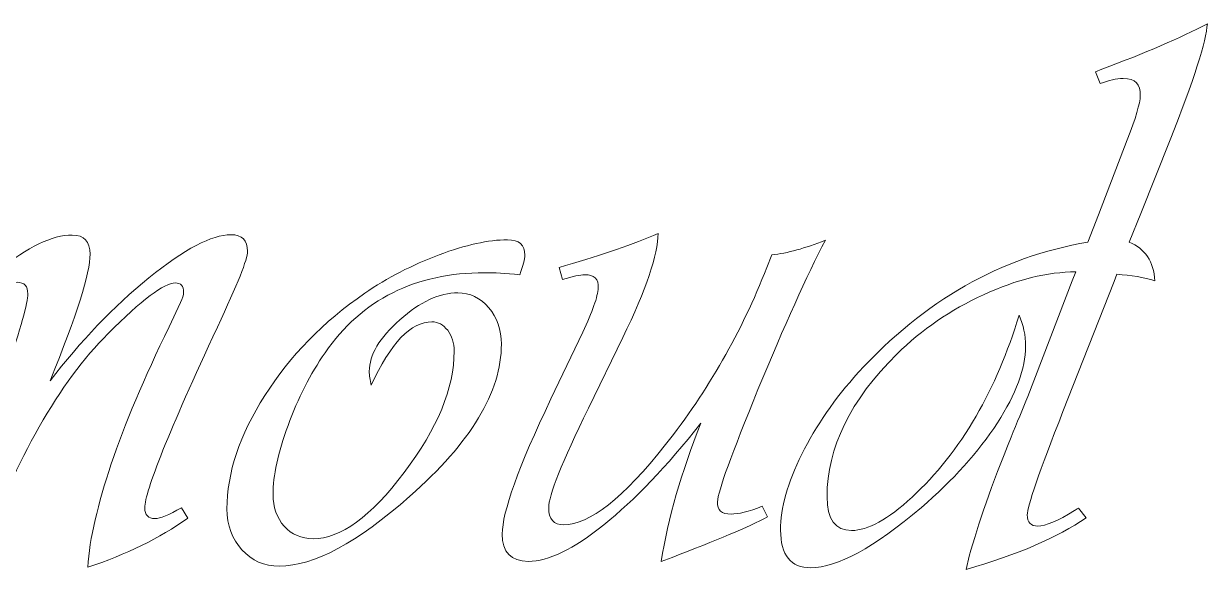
# Model space of a CAD drawing. Extents: x 881.8 to 935.3, y 310 to 354.
# Drawn here: x 924.7445 to 924.9872, y 315.9064 to 316.0183 of the extents above; entities that cross this region are included whole.
import ezdxf

# ---------------------------------------------------------------- set-up
doc = ezdxf.new("R2010")
doc.units = 0
doc.header["$MEASUREMENT"] = 0
doc.layers.add('Dim', color=142, linetype='CONTINUOUS', lineweight=0)
doc.layers.add('UG-Khartosha', color=11, linetype='CONTINUOUS', lineweight=20)

# ---------------------------------------------------------------- blocks, each defined once
blk = doc.blocks.new('fghty')
at = {"layer": 'UG-Khartosha'}
for points, knots in [([(-278.46735, -81.60847), (-278.46782, -81.61599), (-278.47312, -81.63265), (-278.48337, -81.65852), (-278.48337, -81.65852), (-278.48337, -81.65852), (-278.49601, -81.69021), (-278.49601, -81.69021), (-278.49601, -81.69021), (-278.49601, -81.69021), (-278.50097, -81.7025), (-278.50097, -81.7025), (-278.50097, -81.7025), (-278.49415, -81.70524), (-278.49042, -81.71083), (-278.4899, -81.71922), (-278.4899, -81.71922), (-278.49468, -81.71765), (-278.50009, -81.71672), (-278.50627, -81.71637), (-278.50627, -81.71637), (-278.50627, -81.71637), (-278.50743, -81.7194), (-278.50743, -81.7194), (-278.50743, -81.7194), (-278.50743, -81.7194), (-278.52946, -81.77538), (-278.52946, -81.77538), (-278.52946, -81.77538), (-278.53971, -81.80149), (-278.54484, -81.81628), (-278.54484, -81.81995), (-278.54484, -81.81995), (-278.54484, -81.82316), (-278.54332, -81.82473), (-278.54024, -81.82473), (-278.54024, -81.82473), (-278.53703, -81.82473), (-278.53179, -81.82252), (-278.52451, -81.81809), (-278.52451, -81.81809), (-278.52415, -81.81786), (-278.52363, -81.8175), (-278.52282, -81.81704), (-278.52282, -81.81704), (-278.52282, -81.81704), (-278.51955, -81.82117), (-278.51955, -81.82117), (-278.51955, -81.82117), (-278.53185, -81.82968), (-278.54903, -81.83708), (-278.57111, -81.84337), (-278.57111, -81.84337), (-278.57111, -81.84337), (-278.56977, -81.83772), (-278.56977, -81.83772), (-278.56977, -81.83772), (-278.5661, -81.82409), (-278.56016, -81.80702), (-278.55183, -81.78651), (-278.55183, -81.78651), (-278.54921, -81.78022), (-278.54682, -81.77439), (-278.54466, -81.76892), (-278.54466, -81.76892), (-278.54466, -81.76892), (-278.52555, -81.71911), (-278.52555, -81.71911), (-278.52555, -81.71911), (-278.52555, -81.71911), (-278.52387, -81.71532), (-278.52387, -81.71532), (-278.52387, -81.71532), (-278.53616, -81.71532), (-278.54938, -81.71858), (-278.5636, -81.72516), (-278.5636, -81.72516), (-278.57781, -81.73169), (-278.59028, -81.7402), (-278.60094, -81.75068), (-278.60094, -81.75068), (-278.62098, -81.77061), (-278.631, -81.79106), (-278.631, -81.81215), (-278.631, -81.81215), (-278.631, -81.82182), (-278.62745, -81.82665), (-278.6204, -81.82665), (-278.6204, -81.82665), (-278.61347, -81.82665), (-278.60479, -81.82188), (-278.59442, -81.81232), (-278.59442, -81.81232), (-278.58399, -81.80276), (-278.57478, -81.79111), (-278.56686, -81.77748), (-278.56686, -81.77748), (-278.55934, -81.76449), (-278.55317, -81.74998), (-278.54839, -81.7339), (-278.54839, -81.7339), (-278.54647, -81.73816), (-278.54554, -81.74264), (-278.54554, -81.74742), (-278.54554, -81.74742), (-278.54554, -81.75686), (-278.54962, -81.76787), (-278.55771, -81.78033), (-278.55771, -81.78033), (-278.56587, -81.79286), (-278.57676, -81.80498), (-278.5904, -81.81675), (-278.5904, -81.81675), (-278.61079, -81.83405), (-278.62663, -81.84267), (-278.63799, -81.84267), (-278.63799, -81.84267), (-278.64668, -81.84267), (-278.65099, -81.83726), (-278.65099, -81.82648), (-278.65099, -81.82648), (-278.65099, -81.81698), (-278.64796, -81.80615), (-278.64184, -81.79385), (-278.64184, -81.79385), (-278.63578, -81.78156), (-278.62768, -81.76985), (-278.61754, -81.75866), (-278.61754, -81.75866), (-278.58923, -81.72761), (-278.55625, -81.70891), (-278.51874, -81.7025), (-278.51874, -81.7025), (-278.51874, -81.7025), (-278.51413, -81.69073), (-278.51413, -81.69073), (-278.51413, -81.69073), (-278.51413, -81.69073), (-278.50184, -81.65852), (-278.50184, -81.65852), (-278.50184, -81.65852), (-278.49817, -81.64919), (-278.49631, -81.64279), (-278.49619, -81.6394), (-278.49619, -81.6394), (-278.49596, -81.63451), (-278.4984, -81.63206), (-278.50353, -81.63206), (-278.50353, -81.63206), (-278.5065, -81.63206), (-278.50977, -81.63282), (-278.51344, -81.63428), (-278.51344, -81.63428), (-278.51344, -81.63428), (-278.51548, -81.62915), (-278.51548, -81.62915), (-278.51548, -81.62915), (-278.51548, -81.62915), (-278.51274, -81.6281), (-278.51274, -81.6281), (-278.51274, -81.6281), (-278.49421, -81.62117), (-278.47906, -81.61465), (-278.46735, -81.60847)], [0, 0, 0, 0, 0.02439, 0.02439, 0.02439, 0.02439, 0.04878, 0.04878, 0.04878, 0.04878, 0.073171, 0.073171, 0.073171, 0.073171, 0.097561, 0.097561, 0.097561, 0.097561, 0.121951, 0.121951, 0.121951, 0.121951, 0.146341, 0.146341, 0.146341, 0.146341, 0.170732, 0.170732, 0.170732, 0.170732, 0.195122, 0.195122, 0.195122, 0.195122, 0.219512, 0.219512, 0.219512, 0.219512, 0.243902, 0.243902, 0.243902, 0.243902, 0.268293, 0.268293, 0.268293, 0.268293, 0.292683, 0.292683, 0.292683, 0.292683, 0.317073, 0.317073, 0.317073, 0.317073, 0.341463, 0.341463, 0.341463, 0.341463, 0.365854, 0.365854, 0.365854, 0.365854, 0.390244, 0.390244, 0.390244, 0.390244, 0.414634, 0.414634, 0.414634, 0.414634, 0.439024, 0.439024, 0.439024, 0.439024, 0.463415, 0.463415, 0.463415, 0.463415, 0.487805, 0.487805, 0.487805, 0.487805, 0.512195, 0.512195, 0.512195, 0.512195, 0.536585, 0.536585, 0.536585, 0.536585, 0.560976, 0.560976, 0.560976, 0.560976, 0.585366, 0.585366, 0.585366, 0.585366, 0.609756, 0.609756, 0.609756, 0.609756, 0.634146, 0.634146, 0.634146, 0.634146, 0.658537, 0.658537, 0.658537, 0.658537, 0.682927, 0.682927, 0.682927, 0.682927, 0.707317, 0.707317, 0.707317, 0.707317, 0.731707, 0.731707, 0.731707, 0.731707, 0.756098, 0.756098, 0.756098, 0.756098, 0.780488, 0.780488, 0.780488, 0.780488, 0.804878, 0.804878, 0.804878, 0.804878, 0.829268, 0.829268, 0.829268, 0.829268, 0.853659, 0.853659, 0.853659, 0.853659, 0.878049, 0.878049, 0.878049, 0.878049, 0.902439, 0.902439, 0.902439, 0.902439, 0.926829, 0.926829, 0.926829, 0.926829, 0.95122, 0.95122, 0.95122, 0.95122, 0.97561, 0.97561, 0.97561, 0.97561, 1, 1, 1, 1]), ([(-278.90884, -81.81686), (-278.90884, -81.81686), (-278.9061, -81.82135), (-278.9061, -81.82135), (-278.9061, -81.82135), (-278.91822, -81.82997), (-278.93255, -81.83702), (-278.94916, -81.8425), (-278.94916, -81.8425), (-278.94735, -81.81768), (-278.93564, -81.78319), (-278.91414, -81.73903), (-278.91414, -81.73903), (-278.91414, -81.73903), (-278.90919, -81.72848), (-278.90919, -81.72848), (-278.90919, -81.72848), (-278.90832, -81.72674), (-278.90785, -81.72534), (-278.90785, -81.72417), (-278.90785, -81.72417), (-278.90785, -81.72144), (-278.90907, -81.72009), (-278.91146, -81.72009), (-278.91146, -81.72009), (-278.9163, -81.72009), (-278.92597, -81.72738), (-278.94042, -81.74194), (-278.94042, -81.74194), (-278.9509, -81.75243), (-278.96081, -81.76577), (-278.97007, -81.78208), (-278.97007, -81.78208), (-278.97933, -81.79834), (-278.98685, -81.81529), (-278.99268, -81.83295), (-278.99268, -81.83295), (-278.99938, -81.83463), (-279.00742, -81.83784), (-279.01674, -81.8425), (-279.01674, -81.8425), (-279.01674, -81.8425), (-279.01487, -81.83772), (-279.01487, -81.83772), (-279.01487, -81.83772), (-279.01487, -81.83772), (-279.00462, -81.81261), (-279.00462, -81.81261), (-279.00462, -81.81261), (-278.9971, -81.79409), (-278.99029, -81.77579), (-278.98411, -81.75767), (-278.98411, -81.75767), (-278.978, -81.73961), (-278.97491, -81.7286), (-278.97491, -81.72476), (-278.97491, -81.72476), (-278.97491, -81.72144), (-278.97642, -81.7198), (-278.97951, -81.7198), (-278.97951, -81.7198), (-278.98341, -81.7198), (-278.98982, -81.72441), (-278.9988, -81.73355), (-278.9988, -81.73355), (-279.00782, -81.7427), (-279.01616, -81.75319), (-279.02391, -81.76501), (-279.02391, -81.76501), (-279.0373, -81.78576), (-279.04901, -81.80865), (-279.05892, -81.83382), (-279.05892, -81.83382), (-279.06037, -81.83422), (-279.06125, -81.83452), (-279.06148, -81.83463), (-279.06148, -81.83463), (-279.06148, -81.83463), (-279.07051, -81.8379), (-279.07051, -81.8379), (-279.07051, -81.8379), (-279.07412, -81.83912), (-279.07791, -81.84057), (-279.08176, -81.84215), (-279.08176, -81.84215), (-279.07902, -81.83638), (-279.07372, -81.82385), (-279.06573, -81.80463), (-279.06573, -81.80463), (-279.06573, -81.80463), (-279.05239, -81.77253), (-279.05239, -81.77253), (-279.05239, -81.77253), (-279.04243, -81.74818), (-279.03725, -81.73297), (-279.03689, -81.72691), (-279.03689, -81.72691), (-279.03666, -81.72284), (-279.03829, -81.7208), (-279.04185, -81.7208), (-279.04185, -81.7208), (-279.04412, -81.7208), (-279.0475, -81.72184), (-279.05204, -81.72388), (-279.05204, -81.72388), (-279.05204, -81.72388), (-279.05414, -81.71841), (-279.05414, -81.71841), (-279.05414, -81.71841), (-279.04423, -81.7145), (-279.03148, -81.70775), (-279.01586, -81.69807), (-279.01586, -81.69807), (-279.01586, -81.69807), (-279.01213, -81.69569), (-279.01213, -81.69569), (-279.01213, -81.69569), (-279.01178, -81.69831), (-279.01161, -81.70052), (-279.01161, -81.70233), (-279.01161, -81.70233), (-279.01161, -81.712), (-279.01755, -81.73128), (-279.02938, -81.76006), (-279.02938, -81.76006), (-278.99775, -81.71969), (-278.97322, -81.69947), (-278.9558, -81.69947), (-278.9558, -81.69947), (-278.95067, -81.69947), (-278.94811, -81.70221), (-278.94811, -81.70769), (-278.94811, -81.70769), (-278.94811, -81.71584), (-278.95388, -81.73408), (-278.96535, -81.76228), (-278.96535, -81.76228), (-278.95225, -81.74509), (-278.93809, -81.73029), (-278.92277, -81.71788), (-278.92277, -81.71788), (-278.90744, -81.70547), (-278.89573, -81.6993), (-278.88752, -81.6993), (-278.88752, -81.6993), (-278.88274, -81.6993), (-278.88035, -81.70168), (-278.88035, -81.70646), (-278.88035, -81.70646), (-278.88035, -81.70978), (-278.88466, -81.72062), (-278.89334, -81.73909), (-278.89334, -81.73909), (-278.91414, -81.78377), (-278.92457, -81.80976), (-278.92457, -81.81692), (-278.92457, -81.81692), (-278.92457, -81.82001), (-278.92311, -81.82153), (-278.92015, -81.82153), (-278.92015, -81.82153), (-278.91799, -81.82153), (-278.9142, -81.81995), (-278.90884, -81.81686)], [0, 0, 0, 0, 0.02439, 0.02439, 0.02439, 0.02439, 0.04878, 0.04878, 0.04878, 0.04878, 0.073171, 0.073171, 0.073171, 0.073171, 0.097561, 0.097561, 0.097561, 0.097561, 0.121951, 0.121951, 0.121951, 0.121951, 0.146341, 0.146341, 0.146341, 0.146341, 0.170732, 0.170732, 0.170732, 0.170732, 0.195122, 0.195122, 0.195122, 0.195122, 0.219512, 0.219512, 0.219512, 0.219512, 0.243902, 0.243902, 0.243902, 0.243902, 0.268293, 0.268293, 0.268293, 0.268293, 0.292683, 0.292683, 0.292683, 0.292683, 0.317073, 0.317073, 0.317073, 0.317073, 0.341463, 0.341463, 0.341463, 0.341463, 0.365854, 0.365854, 0.365854, 0.365854, 0.390244, 0.390244, 0.390244, 0.390244, 0.414634, 0.414634, 0.414634, 0.414634, 0.439024, 0.439024, 0.439024, 0.439024, 0.463415, 0.463415, 0.463415, 0.463415, 0.487805, 0.487805, 0.487805, 0.487805, 0.512195, 0.512195, 0.512195, 0.512195, 0.536585, 0.536585, 0.536585, 0.536585, 0.560976, 0.560976, 0.560976, 0.560976, 0.585366, 0.585366, 0.585366, 0.585366, 0.609756, 0.609756, 0.609756, 0.609756, 0.634146, 0.634146, 0.634146, 0.634146, 0.658537, 0.658537, 0.658537, 0.658537, 0.682927, 0.682927, 0.682927, 0.682927, 0.707317, 0.707317, 0.707317, 0.707317, 0.731707, 0.731707, 0.731707, 0.731707, 0.756098, 0.756098, 0.756098, 0.756098, 0.780488, 0.780488, 0.780488, 0.780488, 0.804878, 0.804878, 0.804878, 0.804878, 0.829268, 0.829268, 0.829268, 0.829268, 0.853659, 0.853659, 0.853659, 0.853659, 0.878049, 0.878049, 0.878049, 0.878049, 0.902439, 0.902439, 0.902439, 0.902439, 0.926829, 0.926829, 0.926829, 0.926829, 0.95122, 0.95122, 0.95122, 0.95122, 0.97561, 0.97561, 0.97561, 0.97561, 1, 1, 1, 1]), ([(-278.6317, -81.70168), (-278.63962, -81.71689), (-278.64935, -81.73839), (-278.66071, -81.766), (-278.66071, -81.766), (-278.67207, -81.79368), (-278.6779, -81.80976), (-278.67814, -81.8143), (-278.67814, -81.8143), (-278.67825, -81.81786), (-278.67633, -81.8196), (-278.67231, -81.8196), (-278.67231, -81.8196), (-278.66922, -81.8196), (-278.66473, -81.81849), (-278.65885, -81.81622), (-278.65885, -81.81622), (-278.65885, -81.81622), (-278.65658, -81.82083), (-278.65658, -81.82083), (-278.65658, -81.82083), (-278.66491, -81.82514), (-278.6786, -81.83096), (-278.69771, -81.83825), (-278.69771, -81.83825), (-278.69771, -81.83825), (-278.70237, -81.83993), (-278.70237, -81.83993), (-278.70237, -81.83993), (-278.6994, -81.82141), (-278.69369, -81.8016), (-278.6853, -81.78051), (-278.6853, -81.78051), (-278.69998, -81.79909), (-278.71385, -81.8136), (-278.72701, -81.82415), (-278.72701, -81.82415), (-278.74012, -81.83469), (-278.75096, -81.83993), (-278.75952, -81.83993), (-278.75952, -81.83993), (-278.76704, -81.83993), (-278.77076, -81.83603), (-278.77076, -81.82817), (-278.77076, -81.82817), (-278.77076, -81.81873), (-278.76377, -81.79933), (-278.74979, -81.76997), (-278.74979, -81.76997), (-278.74979, -81.76997), (-278.7361, -81.7413), (-278.7361, -81.7413), (-278.7361, -81.7413), (-278.73191, -81.73239), (-278.72969, -81.72604), (-278.72946, -81.72219), (-278.72946, -81.72219), (-278.72923, -81.71841), (-278.73115, -81.71654), (-278.73529, -81.71654), (-278.73529, -81.71654), (-278.73709, -81.71654), (-278.7403, -81.71724), (-278.74484, -81.71858), (-278.74484, -81.71858), (-278.74484, -81.71858), (-278.74624, -81.71346), (-278.74624, -81.71346), (-278.74624, -81.71346), (-278.74624, -81.71346), (-278.7435, -81.71258), (-278.7435, -81.71258), (-278.7435, -81.71258), (-278.72754, -81.70792), (-278.71431, -81.70332), (-278.70371, -81.69877), (-278.70371, -81.69877), (-278.70371, -81.70786), (-278.70878, -81.72284), (-278.71892, -81.74363), (-278.71892, -81.74363), (-278.71892, -81.74363), (-278.73371, -81.77404), (-278.73371, -81.77404), (-278.73371, -81.77404), (-278.74507, -81.79735), (-278.75078, -81.81162), (-278.75078, -81.81686), (-278.75078, -81.81686), (-278.75078, -81.82176), (-278.74863, -81.8242), (-278.74432, -81.8242), (-278.74432, -81.8242), (-278.73325, -81.8242), (-278.71862, -81.81267), (-278.70045, -81.78966), (-278.70045, -81.78966), (-278.68227, -81.76659), (-278.66776, -81.74119), (-278.65693, -81.71346), (-278.65693, -81.71346), (-278.65693, -81.71346), (-278.65471, -81.70798), (-278.65471, -81.70798), (-278.65471, -81.70798), (-278.64813, -81.70728), (-278.64044, -81.70518), (-278.6317, -81.70168)], [0, 0, 0, 0, 0.037037, 0.037037, 0.037037, 0.037037, 0.074074, 0.074074, 0.074074, 0.074074, 0.111111, 0.111111, 0.111111, 0.111111, 0.148148, 0.148148, 0.148148, 0.148148, 0.185185, 0.185185, 0.185185, 0.185185, 0.222222, 0.222222, 0.222222, 0.222222, 0.259259, 0.259259, 0.259259, 0.259259, 0.296296, 0.296296, 0.296296, 0.296296, 0.333333, 0.333333, 0.333333, 0.333333, 0.37037, 0.37037, 0.37037, 0.37037, 0.407407, 0.407407, 0.407407, 0.407407, 0.444444, 0.444444, 0.444444, 0.444444, 0.481481, 0.481481, 0.481481, 0.481481, 0.518519, 0.518519, 0.518519, 0.518519, 0.555556, 0.555556, 0.555556, 0.555556, 0.592593, 0.592593, 0.592593, 0.592593, 0.62963, 0.62963, 0.62963, 0.62963, 0.666667, 0.666667, 0.666667, 0.666667, 0.703704, 0.703704, 0.703704, 0.703704, 0.740741, 0.740741, 0.740741, 0.740741, 0.777778, 0.777778, 0.777778, 0.777778, 0.814815, 0.814815, 0.814815, 0.814815, 0.851852, 0.851852, 0.851852, 0.851852, 0.888889, 0.888889, 0.888889, 0.888889, 0.925926, 0.925926, 0.925926, 0.925926, 0.962963, 0.962963, 0.962963, 0.962963, 1, 1, 1, 1]), ([(-278.76325, -81.71654), (-278.76931, -81.71596), (-278.77432, -81.71567), (-278.77828, -81.71567), (-278.77828, -81.71567), (-278.80817, -81.71567), (-278.83112, -81.72715), (-278.84703, -81.75016), (-278.84703, -81.75016), (-278.85332, -81.75925), (-278.85862, -81.76967), (-278.86293, -81.78144), (-278.86293, -81.78144), (-278.86724, -81.79327), (-278.8694, -81.80312), (-278.8694, -81.8111), (-278.8694, -81.8111), (-278.8694, -81.81669), (-278.86777, -81.82123), (-278.86456, -81.82484), (-278.86456, -81.82484), (-278.8613, -81.8284), (-278.85716, -81.83021), (-278.85216, -81.83021), (-278.85216, -81.83021), (-278.84033, -81.83021), (-278.82728, -81.82071), (-278.81295, -81.80172), (-278.81295, -81.80172), (-278.79861, -81.78267), (-278.79145, -81.76525), (-278.79145, -81.74946), (-278.79145, -81.74946), (-278.79145, -81.74591), (-278.79238, -81.74293), (-278.79424, -81.74048), (-278.79424, -81.74048), (-278.79617, -81.73804), (-278.79838, -81.73681), (-278.801, -81.73681), (-278.801, -81.73681), (-278.81009, -81.73681), (-278.81877, -81.74591), (-278.8271, -81.76414), (-278.8271, -81.76414), (-278.82769, -81.76187), (-278.82797, -81.75989), (-278.82797, -81.75814), (-278.82797, -81.75814), (-278.82797, -81.75109), (-278.82361, -81.74369), (-278.81481, -81.73594), (-278.81481, -81.73594), (-278.80607, -81.72819), (-278.79774, -81.72435), (-278.78988, -81.72435), (-278.78988, -81.72435), (-278.78469, -81.72435), (-278.7802, -81.72651), (-278.77659, -81.73076), (-278.77659, -81.73076), (-278.77292, -81.73501), (-278.77112, -81.74025), (-278.77112, -81.74637), (-278.77112, -81.74637), (-278.77112, -81.76699), (-278.78428, -81.78884), (-278.81056, -81.81191), (-278.81056, -81.81191), (-278.83304, -81.83195), (-278.8518, -81.84197), (-278.86666, -81.84197), (-278.86666, -81.84197), (-278.87319, -81.84197), (-278.87855, -81.83965), (-278.8828, -81.83498), (-278.8828, -81.83498), (-278.88705, -81.83032), (-278.88921, -81.82444), (-278.88921, -81.81739), (-278.88921, -81.81739), (-278.88921, -81.80183), (-278.88379, -81.78552), (-278.87289, -81.76851), (-278.87289, -81.76851), (-278.86206, -81.7515), (-278.84773, -81.73681), (-278.82996, -81.72452), (-278.82996, -81.72452), (-278.82023, -81.71782), (-278.80951, -81.71235), (-278.79797, -81.70798), (-278.79797, -81.70798), (-278.78644, -81.70367), (-278.77665, -81.70151), (-278.76855, -81.70151), (-278.76855, -81.70151), (-278.76354, -81.70151), (-278.76104, -81.70372), (-278.76104, -81.70815), (-278.76104, -81.70815), (-278.76104, -81.70984), (-278.76179, -81.71264), (-278.76325, -81.71654)], [0, 0, 0, 0, 0.038462, 0.038462, 0.038462, 0.038462, 0.076923, 0.076923, 0.076923, 0.076923, 0.115385, 0.115385, 0.115385, 0.115385, 0.153846, 0.153846, 0.153846, 0.153846, 0.192308, 0.192308, 0.192308, 0.192308, 0.230769, 0.230769, 0.230769, 0.230769, 0.269231, 0.269231, 0.269231, 0.269231, 0.307692, 0.307692, 0.307692, 0.307692, 0.346154, 0.346154, 0.346154, 0.346154, 0.384615, 0.384615, 0.384615, 0.384615, 0.423077, 0.423077, 0.423077, 0.423077, 0.461538, 0.461538, 0.461538, 0.461538, 0.5, 0.5, 0.5, 0.5, 0.538462, 0.538462, 0.538462, 0.538462, 0.576923, 0.576923, 0.576923, 0.576923, 0.615385, 0.615385, 0.615385, 0.615385, 0.653846, 0.653846, 0.653846, 0.653846, 0.692308, 0.692308, 0.692308, 0.692308, 0.730769, 0.730769, 0.730769, 0.730769, 0.769231, 0.769231, 0.769231, 0.769231, 0.807692, 0.807692, 0.807692, 0.807692, 0.846154, 0.846154, 0.846154, 0.846154, 0.884615, 0.884615, 0.884615, 0.884615, 0.923077, 0.923077, 0.923077, 0.923077, 0.961538, 0.961538, 0.961538, 0.961538, 1, 1, 1, 1])]:
    blk.add_open_spline(points, degree=3, knots=knots, dxfattribs=at)

msp = doc.modelspace()

# ---------------------------------------------------------------- block references
at = {"layer": 'Dim', "linetype": 'Continuous', "xscale": 0.476428571428572, "yscale": 0.476428571428572, "zscale": 0.476428571428572}
msp.add_blockref('fghty', (1057.65699, 354.89891), dxfattribs=at)

doc.saveas('drawing.dxf')
